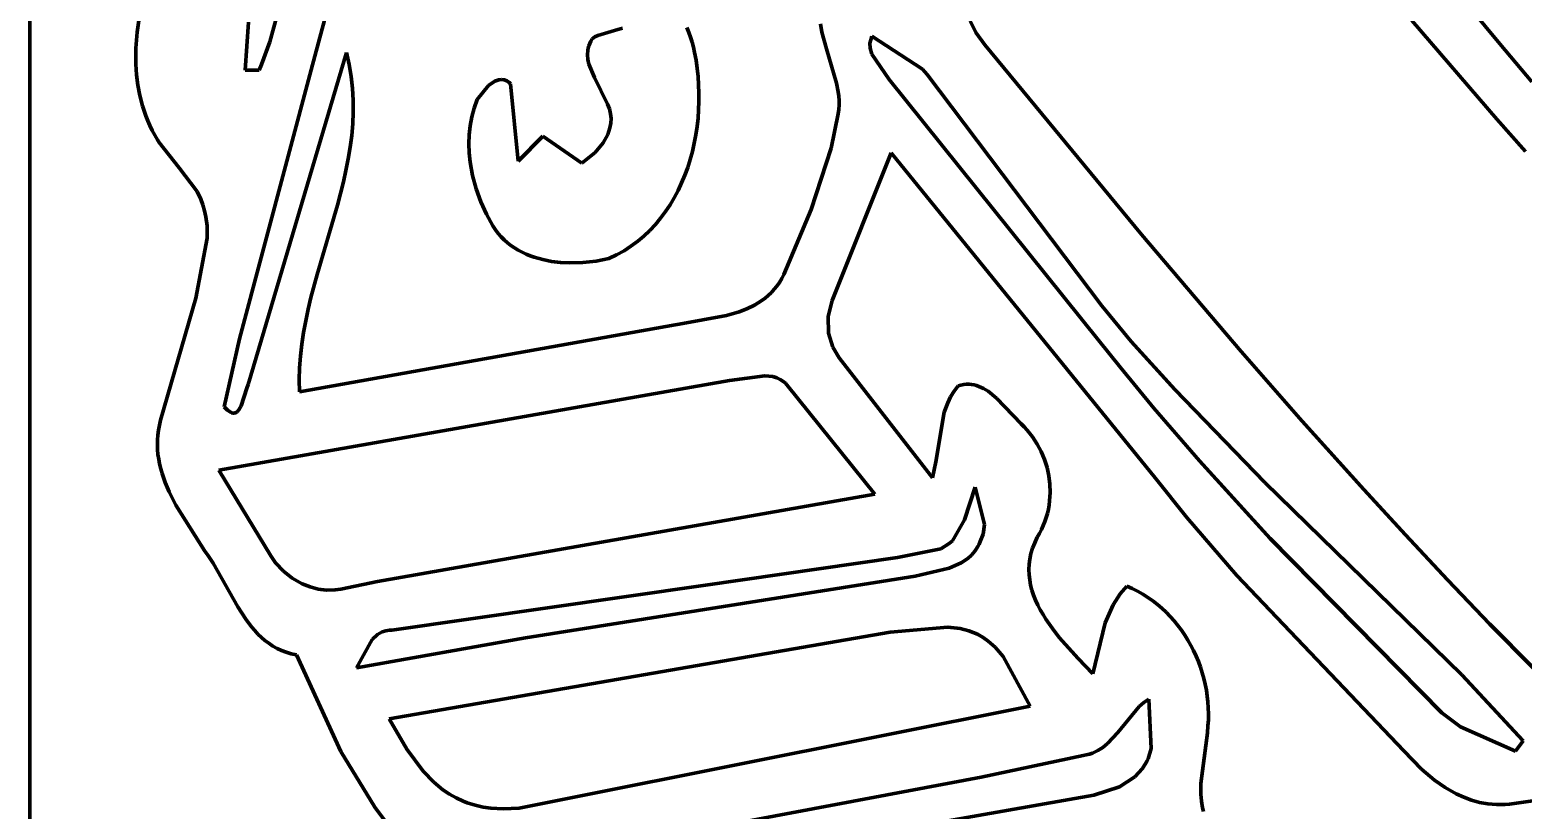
# Model space of a CAD drawing. Header units: millimetres. Extents: x 0 to 14, y 0 to 17.6.
# Drawn here: x 0 to 2.342, y 13.089 to 14.313 of the extents above; entities that cross this region are included whole.
import ezdxf

# ---------------------------------------------------------------- set-up
doc = ezdxf.new("R2010")
doc.units = ezdxf.units.MM
doc.layers.add('color#010506ff', color=7, linetype='CONTINUOUS', lineweight=100)
doc.layers.add('color#ffffffff', color=7, linetype='CONTINUOUS', lineweight=100)

msp = doc.modelspace()

# ---------------------------------------------------------------- linework, layer by layer
at = {"layer": 'color#010506ff'}
for p, q in [((1.7721, 14.9393), (2.3048, 14.2915)), ((0.5046, 14.4884), (0.4412, 14.2509)), ((0.3764, 14.2946), (0.4233, 14.4686)), ((0.1681, 14.3097), (0.1731, 14.3428)), ((0.1663, 14.2846), (0.1681, 14.3097)), ((0.3429, 14.3257), (0.3376, 14.2499)), ((0.8907, 14.3047), (0.9167, 14.3123)), ((0.9167, 14.3123), (0.9291, 14.3162)), ((1.03, 14.3171), (1.0332, 14.3095)), ((1.0332, 14.3095), (1.0361, 14.3018)), ((1.2419, 14.3099), (1.2397, 14.3231)), ((1.249, 14.2834), (1.2419, 14.3099)), ((1.4746, 14.3276), (1.4833, 14.3094)), ((1.4833, 14.3094), (1.4976, 14.2898)), ((2.3002, 14.1735), (2.1668, 14.3281)), ((0.1662, 14.2595), (0.1663, 14.2846)), ((0.3632, 14.2591), (0.3764, 14.2946)), ((0.8748, 14.2813), (0.8755, 14.2849)), ((0.8755, 14.2849), (0.8765, 14.2885)), ((0.8765, 14.2885), (0.878, 14.2921)), ((0.878, 14.2921), (0.8798, 14.2957)), ((0.8798, 14.2957), (0.882, 14.2994)), ((0.882, 14.2994), (0.8837, 14.3008)), ((0.8837, 14.3008), (0.8857, 14.3022)), ((0.8857, 14.3022), (0.8907, 14.3047)), ((1.0361, 14.3018), (1.0386, 14.294)), ((1.0386, 14.294), (1.0407, 14.2861)), ((1.0407, 14.2861), (1.0424, 14.2781)), ((1.3185, 14.2978), (1.3174, 14.2924)), ((1.3174, 14.2924), (1.3175, 14.2847)), ((1.3175, 14.2847), (1.3201, 14.275)), ((1.3205, 14.3033), (1.3185, 14.2978)), ((1.3997, 14.2516), (1.3205, 14.3033)), ((1.4976, 14.2898), (1.7432, 13.9922)), ((2.3048, 14.2915), (2.3551, 14.2316)), ((0.3425, 13.7572), (0.4965, 14.2779)), ((0.4965, 14.2779), (0.5009, 14.259)), ((0.8743, 14.2741), (0.8748, 14.2813)), ((0.8749, 14.267), (0.8743, 14.2741)), ((0.8766, 14.2598), (0.8749, 14.267)), ((1.0424, 14.2781), (1.0446, 14.2656)), ((1.0446, 14.2656), (1.0465, 14.253)), ((1.2651, 14.2298), (1.249, 14.2834)), ((1.3201, 14.275), (1.3476, 14.2355)), ((0.1673, 14.2429), (0.1662, 14.2595)), ((0.1693, 14.2264), (0.1673, 14.2429)), ((0.4412, 14.2509), (0.3287, 13.8287)), ((0.3376, 14.2499), (0.3594, 14.2504)), ((0.3594, 14.2504), (0.3632, 14.2591)), ((0.5009, 14.259), (0.504, 14.2402)), ((0.504, 14.2402), (0.5061, 14.2216)), ((0.8854, 14.2386), (0.8766, 14.2598)), ((0.9058, 14.197), (0.8854, 14.2386)), ((1.0465, 14.253), (1.0478, 14.2402)), ((1.0478, 14.2402), (1.0487, 14.2272)), ((1.4068, 14.2431), (1.3997, 14.2516)), ((1.6807, 13.8804), (1.4068, 14.2431)), ((0.1724, 14.2102), (0.1693, 14.2264)), ((0.5061, 14.2216), (0.5071, 14.203)), ((0.7014, 14.204), (0.7193, 14.2261)), ((0.7193, 14.2261), (0.7292, 14.2328)), ((0.7292, 14.2328), (0.7355, 14.235)), ((0.7355, 14.235), (0.7396, 14.2354)), ((0.7396, 14.2354), (0.7437, 14.235)), ((0.7437, 14.235), (0.7478, 14.2334)), ((0.7478, 14.2334), (0.7517, 14.2307)), ((0.7517, 14.2307), (0.7535, 14.2288)), ((0.7535, 14.2288), (0.7656, 14.1074)), ((1.0487, 14.2272), (1.0492, 14.2142)), ((1.0492, 14.2142), (1.0492, 14.201)), ((1.2676, 14.2162), (1.2651, 14.2298)), ((1.2684, 14.2093), (1.2676, 14.2162)), ((1.3476, 14.2355), (1.6759, 13.8266)), ((0.1765, 14.1942), (0.1724, 14.2102)), ((0.1817, 14.1784), (0.1765, 14.1942)), ((0.5071, 14.203), (0.5072, 14.1845)), ((0.6931, 14.1768), (0.6967, 14.1906)), ((0.6967, 14.1906), (0.7014, 14.204)), ((0.9075, 14.1932), (0.9058, 14.197)), ((0.9088, 14.1894), (0.9075, 14.1932)), ((1.0492, 14.201), (1.0487, 14.1879)), ((1.2689, 14.2025), (1.2684, 14.2093)), ((1.2685, 14.1886), (1.2689, 14.1955)), ((1.2689, 14.1955), (1.2689, 14.2025)), ((0.1848, 14.1707), (0.1817, 14.1784)), ((0.1881, 14.1631), (0.1848, 14.1707)), ((0.5072, 14.1845), (0.5063, 14.166)), ((0.6906, 14.1629), (0.6931, 14.1768)), ((0.9107, 14.1818), (0.9088, 14.1894)), ((0.9097, 14.1597), (0.911, 14.1669)), ((0.9114, 14.1743), (0.9107, 14.1818)), ((0.911, 14.1669), (0.9114, 14.1743)), ((1.0477, 14.1747), (1.0462, 14.1616)), ((1.0487, 14.1879), (1.0477, 14.1747)), ((1.2564, 14.1277), (1.2677, 14.1816)), ((1.2677, 14.1816), (1.2685, 14.1886)), ((2.3455, 14.1228), (2.3002, 14.1735)), ((0.1918, 14.1556), (0.1881, 14.1631)), ((0.1958, 14.1482), (0.1918, 14.1556)), ((0.2001, 14.1409), (0.1958, 14.1482)), ((0.5047, 14.1477), (0.5023, 14.1294)), ((0.5063, 14.166), (0.5047, 14.1477)), ((0.6885, 14.1345), (0.6891, 14.1487)), ((0.6891, 14.1487), (0.6906, 14.1629)), ((0.7656, 14.1074), (0.8042, 14.1464)), ((0.8042, 14.1464), (0.8656, 14.1043)), ((0.8988, 14.1359), (0.9062, 14.1492)), ((0.9062, 14.1492), (0.9097, 14.1597)), ((1.0443, 14.1485), (1.0418, 14.1356)), ((1.0462, 14.1616), (1.0443, 14.1485)), ((0.2025, 14.1369), (0.2001, 14.1409)), ((0.2343, 14.0967), (0.2025, 14.1369)), ((0.5023, 14.1294), (0.4993, 14.1111)), ((0.689, 14.1203), (0.6885, 14.1345)), ((0.6903, 14.106), (0.689, 14.1203)), ((0.8656, 14.1043), (0.8864, 14.1211)), ((0.8864, 14.1211), (0.8988, 14.1359)), ((1.0389, 14.1227), (1.0354, 14.11)), ((1.0418, 14.1356), (1.0389, 14.1227)), ((1.2254, 14.0313), (1.2564, 14.1277)), ((1.3507, 14.1205), (1.2582, 13.889)), ((1.7645, 13.6106), (1.3507, 14.1205)), ((0.2623, 14.0599), (0.2343, 14.0967)), ((0.4993, 14.1111), (0.4957, 14.0929)), ((0.694, 14.0848), (0.6903, 14.106)), ((1.0315, 14.0975), (1.027, 14.0852)), ((1.0354, 14.11), (1.0315, 14.0975)), ((0.4916, 14.0747), (0.4871, 14.0566)), ((0.4957, 14.0929), (0.4916, 14.0747)), ((0.6996, 14.064), (0.694, 14.0848)), ((1.022, 14.0732), (1.0165, 14.0615)), ((1.027, 14.0852), (1.022, 14.0732)), ((0.2683, 14.0475), (0.2623, 14.0599)), ((0.4871, 14.0566), (0.4823, 14.0384)), ((0.7069, 14.0438), (0.6996, 14.064)), ((1.0105, 14.05), (1.0039, 14.039)), ((1.0165, 14.0615), (1.0105, 14.05)), ((0.2714, 14.0387), (0.2683, 14.0475)), ((0.2736, 14.0294), (0.2714, 14.0387)), ((0.276, 14.0199), (0.2736, 14.0294)), ((0.4823, 14.0384), (0.4505, 13.9298)), ((0.7158, 14.0243), (0.7069, 14.0438)), ((0.9968, 14.0283), (0.9891, 14.018)), ((1.0039, 14.039), (0.9968, 14.0283)), ((1.1822, 13.9297), (1.2254, 14.0313)), ((0.278, 14.0057), (0.276, 14.0199)), ((0.2782, 13.9866), (0.278, 14.0057)), ((0.7262, 14.0058), (0.7158, 14.0243)), ((0.7302, 13.9997), (0.7262, 14.0058)), ((0.981, 14.0081), (0.9722, 13.9988)), ((0.9891, 14.018), (0.981, 14.0081)), ((0.2601, 13.8922), (0.2782, 13.9866)), ((0.7345, 13.9941), (0.7302, 13.9997)), ((0.7391, 13.9888), (0.7345, 13.9941)), ((0.7439, 13.9838), (0.7391, 13.9888)), ((0.7491, 13.9793), (0.7439, 13.9838)), ((0.7544, 13.975), (0.7491, 13.9793)), ((0.9531, 13.9816), (0.9426, 13.9739)), ((0.9629, 13.9899), (0.9531, 13.9816)), ((0.9722, 13.9988), (0.9629, 13.9899)), ((1.7432, 13.9922), (1.8996, 13.8086)), ((0.76, 13.9712), (0.7544, 13.975)), ((0.7658, 13.9676), (0.76, 13.9712)), ((0.7718, 13.9644), (0.7658, 13.9676)), ((0.778, 13.9615), (0.7718, 13.9644)), ((0.7843, 13.9589), (0.778, 13.9615)), ((0.7908, 13.9566), (0.7843, 13.9589)), ((0.8042, 13.9529), (0.7908, 13.9566)), ((0.9201, 13.9603), (0.908, 13.9545)), ((0.9317, 13.9668), (0.9201, 13.9603)), ((0.9426, 13.9739), (0.9317, 13.9668)), ((0.8179, 13.9502), (0.8042, 13.9529)), ((0.8319, 13.9486), (0.8179, 13.9502)), ((0.8461, 13.9479), (0.8319, 13.9486)), ((0.8673, 13.9485), (0.8461, 13.9479)), ((0.888, 13.9507), (0.8673, 13.9485)), ((0.908, 13.9545), (0.888, 13.9507)), ((0.4505, 13.9298), (0.4408, 13.8934)), ((1.1672, 13.9063), (1.1714, 13.9115)), ((1.1714, 13.9115), (1.1754, 13.9172)), ((1.1754, 13.9172), (1.179, 13.9232)), ((1.179, 13.9232), (1.1822, 13.9297)), ((0.2051, 13.7011), (0.2601, 13.8922)), ((0.4408, 13.8934), (0.4364, 13.8752)), ((1.1421, 13.885), (1.1476, 13.8886)), ((1.1476, 13.8886), (1.1529, 13.8926)), ((1.1529, 13.8926), (1.1579, 13.8968)), ((1.1579, 13.8968), (1.1627, 13.9013)), ((1.1627, 13.9013), (1.1672, 13.9063)), ((1.2582, 13.889), (1.2517, 13.8635)), ((0.4364, 13.8752), (0.4325, 13.8569)), ((1.0182, 13.8516), (1.0923, 13.865)), ((1.0923, 13.865), (1.112, 13.8709)), ((1.112, 13.8709), (1.1245, 13.8758)), ((1.1245, 13.8758), (1.1364, 13.8817)), ((1.1364, 13.8817), (1.1421, 13.885)), ((1.2517, 13.8635), (1.2524, 13.8374)), ((1.7272, 13.8245), (1.6807, 13.8804)), ((0.4226, 13.7456), (1.0119, 13.8506)), ((0.4325, 13.8569), (0.4291, 13.8385)), ((1.0119, 13.8506), (1.0182, 13.8516)), ((0.3287, 13.8287), (0.3049, 13.7222)), ((0.4263, 13.8201), (0.4242, 13.8016)), ((0.4291, 13.8385), (0.4263, 13.8201)), ((1.2524, 13.8374), (1.259, 13.8156)), ((1.259, 13.8156), (1.2692, 13.7987)), ((1.6759, 13.8266), (1.71, 13.7836)), ((1.7954, 13.7492), (1.7272, 13.8245)), ((0.4242, 13.8016), (0.4228, 13.7831)), ((1.2692, 13.7987), (1.4156, 13.6105)), ((1.8996, 13.8086), (1.9949, 13.6997)), ((0.4228, 13.7831), (0.4223, 13.7644)), ((1.1525, 13.7707), (1.0971, 13.7632)), ((1.1651, 13.7695), (1.1525, 13.7707)), ((1.1711, 13.7677), (1.1651, 13.7695)), ((1.71, 13.7836), (1.7623, 13.72)), ((1.0971, 13.7632), (0.2965, 13.6225)), ((0.3311, 13.7233), (0.3402, 13.7514)), ((0.3402, 13.7514), (0.3425, 13.7572)), ((0.4223, 13.7644), (0.4226, 13.7456)), ((1.1768, 13.765), (1.1711, 13.7677)), ((1.1821, 13.7613), (1.1768, 13.765)), ((1.1847, 13.759), (1.1821, 13.7613)), ((1.1871, 13.7564), (1.1847, 13.759)), ((1.3248, 13.5849), (1.1871, 13.7564)), ((1.4438, 13.7375), (1.4493, 13.7463)), ((1.4493, 13.7463), (1.4557, 13.7547)), ((1.4557, 13.7547), (1.4601, 13.756)), ((1.4601, 13.756), (1.4644, 13.7569)), ((1.4644, 13.7569), (1.4686, 13.7573)), ((1.4686, 13.7573), (1.4727, 13.7574)), ((1.4727, 13.7574), (1.4768, 13.7571)), ((1.4768, 13.7571), (1.4807, 13.7564)), ((1.4807, 13.7564), (1.4845, 13.7554)), ((1.4845, 13.7554), (1.4883, 13.7541)), ((1.4883, 13.7541), (1.4956, 13.7507)), ((1.4956, 13.7507), (1.5026, 13.7464)), ((1.5026, 13.7464), (1.5159, 13.7355)), ((1.9366, 13.6032), (1.7954, 13.7492)), ((0.3049, 13.7222), (0.3075, 13.7192)), ((0.3277, 13.7172), (0.3311, 13.7233)), ((1.4339, 13.7137), (1.4393, 13.7282)), ((1.4393, 13.7282), (1.4438, 13.7375)), ((1.5159, 13.7355), (1.5545, 13.6954)), ((0.2031, 13.6933), (0.2051, 13.7011)), ((0.3075, 13.7192), (0.31, 13.7168)), ((0.31, 13.7168), (0.3123, 13.715)), ((0.3123, 13.715), (0.3145, 13.7136)), ((0.3145, 13.7136), (0.3165, 13.7127)), ((0.3165, 13.7127), (0.3185, 13.7122)), ((0.3185, 13.7122), (0.3203, 13.7122)), ((0.3203, 13.7122), (0.322, 13.7125)), ((0.322, 13.7125), (0.3235, 13.7132)), ((0.3235, 13.7132), (0.325, 13.7143)), ((0.325, 13.7143), (0.3277, 13.7172)), ((1.4206, 13.6359), (1.4339, 13.7137)), ((1.7623, 13.72), (1.834, 13.637)), ((1.9949, 13.6997), (2.0916, 13.5921)), ((0.2, 13.6701), (0.2006, 13.6777)), ((0.2006, 13.6777), (0.2016, 13.6855)), ((0.2016, 13.6855), (0.2031, 13.6933)), ((1.5545, 13.6954), (1.5593, 13.6905)), ((1.5593, 13.6905), (1.5639, 13.6855)), ((1.5639, 13.6855), (1.5682, 13.6803)), ((1.5682, 13.6803), (1.5723, 13.6749)), ((1.5723, 13.6749), (1.5796, 13.6636)), ((0.1999, 13.6624), (0.2, 13.6701)), ((0.2002, 13.6548), (0.1999, 13.6624)), ((0.2009, 13.6473), (0.2002, 13.6548)), ((1.5796, 13.6636), (1.5859, 13.6518)), ((1.5859, 13.6518), (1.591, 13.6395)), ((0.202, 13.6398), (0.2009, 13.6473)), ((0.2035, 13.6323), (0.202, 13.6398)), ((0.2053, 13.6249), (0.2035, 13.6323)), ((1.4156, 13.6105), (1.4206, 13.6359)), ((1.591, 13.6395), (1.595, 13.6269)), ((1.834, 13.637), (1.9449, 13.5154)), ((0.2074, 13.6176), (0.2053, 13.6249)), ((0.2124, 13.6031), (0.2074, 13.6176)), ((0.2965, 13.6225), (0.3778, 13.488)), ((1.595, 13.6269), (1.5978, 13.6139)), ((1.5978, 13.6139), (1.5994, 13.6008)), ((1.8144, 13.5481), (1.7645, 13.6106)), ((0.2185, 13.5888), (0.2124, 13.6031)), ((0.229, 13.5678), (0.2185, 13.5888)), ((0.545, 13.4481), (1.3248, 13.5849)), ((1.4822, 13.5961), (1.4657, 13.5445)), ((1.497, 13.5372), (1.4822, 13.5961)), ((1.5999, 13.5876), (1.5991, 13.5744)), ((1.5994, 13.6008), (1.5999, 13.5876)), ((2.2455, 13.3017), (1.9366, 13.6032)), ((2.0916, 13.5921), (2.1569, 13.5211)), ((0.2745, 13.4954), (0.229, 13.5678)), ((1.5971, 13.5613), (1.5956, 13.5548)), ((1.5982, 13.5678), (1.5971, 13.5613)), ((1.5991, 13.5744), (1.5982, 13.5678)), ((1.4657, 13.5445), (1.4466, 13.5116)), ((1.495, 13.5223), (1.497, 13.5372)), ((1.5892, 13.5356), (1.5864, 13.5294)), ((1.5916, 13.5419), (1.5892, 13.5356)), ((1.5938, 13.5483), (1.5916, 13.5419)), ((1.5956, 13.5548), (1.5938, 13.5483)), ((1.8926, 13.4573), (1.8144, 13.5481)), ((1.4466, 13.5116), (1.4417, 13.5073)), ((1.4904, 13.5106), (1.495, 13.5223)), ((1.5798, 13.5173), (1.5757, 13.5087)), ((1.5833, 13.5233), (1.5798, 13.5173)), ((1.5864, 13.5294), (1.5833, 13.5233)), ((1.9449, 13.5154), (2.2143, 13.2417)), ((2.1569, 13.5211), (2.2228, 13.4507)), ((0.279, 13.4894), (0.2745, 13.4954)), ((0.2875, 13.4768), (0.279, 13.4894)), ((0.3778, 13.488), (0.3854, 13.477)), ((1.4284, 13.499), (1.3605, 13.4855)), ((1.4417, 13.5073), (1.4284, 13.499)), ((1.4706, 13.484), (1.4766, 13.4894)), ((1.4766, 13.4894), (1.482, 13.4956)), ((1.482, 13.4956), (1.4866, 13.5026)), ((1.4866, 13.5026), (1.4887, 13.5065)), ((1.4887, 13.5065), (1.4904, 13.5106)), ((1.5698, 13.4916), (1.568, 13.4832)), ((1.5723, 13.5001), (1.5698, 13.4916)), ((1.5757, 13.5087), (1.5723, 13.5001)), ((0.3261, 13.4084), (0.2875, 13.4768)), ((0.3854, 13.477), (0.3975, 13.464)), ((1.3605, 13.4855), (1.0558, 13.4418)), ((1.3882, 13.4564), (1.4414, 13.4688)), ((1.4414, 13.4688), (1.4604, 13.4773)), ((1.4604, 13.4773), (1.4706, 13.484)), ((1.5669, 13.4749), (1.5666, 13.4666)), ((1.5666, 13.4666), (1.5669, 13.4584)), ((1.568, 13.4832), (1.5669, 13.4749)), ((0.3975, 13.464), (0.4114, 13.4529)), ((0.4114, 13.4529), (0.4269, 13.4441)), ((0.4269, 13.4441), (0.4393, 13.4393)), ((0.4876, 13.436), (0.545, 13.4481)), ((1.0558, 13.4418), (0.5675, 13.3714)), ((0.7774, 13.3596), (1.3882, 13.4564)), ((1.5669, 13.4584), (1.5678, 13.4503)), ((1.5678, 13.4503), (1.5693, 13.4423)), ((1.5693, 13.4423), (1.5714, 13.4343)), ((2.1543, 13.1822), (1.8926, 13.4573)), ((2.2228, 13.4507), (2.2896, 13.3811)), ((0.4393, 13.4393), (0.4521, 13.436)), ((0.4521, 13.436), (0.4653, 13.4344)), ((0.4653, 13.4344), (0.4787, 13.4347)), ((0.4787, 13.4347), (0.4876, 13.436)), ((1.5714, 13.4343), (1.574, 13.4265)), ((1.574, 13.4265), (1.577, 13.4187)), ((1.577, 13.4187), (1.5805, 13.411)), ((1.6988, 13.4112), (1.7099, 13.4285)), ((1.7099, 13.4285), (1.72, 13.4406)), ((1.72, 13.4406), (1.7287, 13.4368)), ((1.7287, 13.4368), (1.737, 13.4326)), ((1.737, 13.4326), (1.7452, 13.428)), ((1.7452, 13.428), (1.7531, 13.423)), ((1.7531, 13.423), (1.7607, 13.4177)), ((1.7607, 13.4177), (1.768, 13.412)), ((0.3386, 13.3887), (0.3261, 13.4084)), ((1.5805, 13.411), (1.5844, 13.4034)), ((1.5844, 13.4034), (1.5887, 13.396)), ((1.5887, 13.396), (1.5933, 13.3886)), ((1.6863, 13.3832), (1.6988, 13.4112)), ((1.768, 13.412), (1.775, 13.406)), ((1.775, 13.406), (1.7818, 13.3996)), ((1.7818, 13.3996), (1.7883, 13.393)), ((0.3477, 13.3766), (0.3386, 13.3887)), ((0.3526, 13.3708), (0.3477, 13.3766)), ((0.3577, 13.3654), (0.3526, 13.3708)), ((0.5642, 13.3713), (0.558, 13.3704)), ((0.5675, 13.3714), (0.5642, 13.3713)), ((1.4397, 13.3765), (1.349, 13.3685)), ((1.4586, 13.374), (1.4397, 13.3765)), ((1.4724, 13.3705), (1.4586, 13.374)), ((1.4859, 13.3651), (1.4724, 13.3705)), ((1.5933, 13.3886), (1.6034, 13.3741)), ((1.6034, 13.3741), (1.6143, 13.3601)), ((1.6668, 13.3032), (1.6863, 13.3832)), ((1.7883, 13.393), (1.7944, 13.3861)), ((1.7944, 13.3861), (1.8003, 13.3789)), ((1.8003, 13.3789), (1.8059, 13.3714)), ((1.8059, 13.3714), (1.8111, 13.3638)), ((2.2896, 13.3811), (2.3571, 13.3122)), ((0.3631, 13.3602), (0.3577, 13.3654)), ((0.3687, 13.3553), (0.3631, 13.3602)), ((0.3747, 13.3509), (0.3687, 13.3553)), ((0.381, 13.3467), (0.3747, 13.3509)), ((0.5121, 13.3127), (0.7774, 13.3596)), ((0.5366, 13.3569), (0.5121, 13.3127)), ((0.5449, 13.3646), (0.5366, 13.3569)), ((0.5524, 13.3687), (0.5449, 13.3646)), ((0.558, 13.3704), (0.5524, 13.3687)), ((1.349, 13.3685), (0.5632, 13.2325)), ((1.4947, 13.3602), (1.4859, 13.3651)), ((1.5027, 13.3545), (1.4947, 13.3602)), ((1.5137, 13.3449), (1.5027, 13.3545)), ((1.6143, 13.3601), (1.6437, 13.3272)), ((1.8111, 13.3638), (1.816, 13.3558)), ((1.816, 13.3558), (1.8206, 13.3477)), ((1.8206, 13.3477), (1.8249, 13.3394)), ((0.3876, 13.343), (0.381, 13.3467)), ((0.3946, 13.3398), (0.3876, 13.343)), ((0.402, 13.337), (0.3946, 13.3398)), ((0.4099, 13.3346), (0.402, 13.337)), ((0.4181, 13.3328), (0.4099, 13.3346)), ((0.4875, 13.181), (0.4181, 13.3328)), ((1.5264, 13.3302), (1.5137, 13.3449)), ((1.5688, 13.2525), (1.5264, 13.3302)), ((1.6437, 13.3272), (1.6668, 13.3032)), ((1.8249, 13.3394), (1.8288, 13.331)), ((1.8288, 13.331), (1.8324, 13.3223)), ((1.8324, 13.3223), (1.8356, 13.3136)), ((1.8356, 13.3136), (1.8385, 13.3047)), ((1.8385, 13.3047), (1.841, 13.2957)), ((2.3414, 13.198), (2.2455, 13.3017)), ((1.841, 13.2957), (1.8432, 13.2866)), ((1.8432, 13.2866), (1.8449, 13.2774)), ((1.8449, 13.2774), (1.8463, 13.2682)), ((1.7469, 13.2581), (1.7397, 13.2518)), ((1.7546, 13.2635), (1.7469, 13.2581)), ((1.7584, 13.1859), (1.7546, 13.2635)), ((1.8463, 13.2682), (1.8473, 13.2589)), ((1.8473, 13.2589), (1.8479, 13.2496)), ((0.5632, 13.2325), (0.5911, 13.1849)), ((0.8612, 13.1113), (1.5688, 13.2525)), ((1.7397, 13.2518), (1.7058, 13.211)), ((1.848, 13.231), (1.8474, 13.2217)), ((1.8479, 13.2496), (1.8482, 13.2403)), ((1.8482, 13.2403), (1.848, 13.231)), ((2.2143, 13.2417), (2.2432, 13.22)), ((1.7058, 13.211), (1.6897, 13.1936)), ((1.8468, 13.2106), (1.8362, 13.1312)), ((1.8474, 13.2217), (1.8468, 13.2106)), ((2.2432, 13.22), (2.3297, 13.1817)), ((0.5911, 13.1849), (0.6168, 13.1504)), ((1.6825, 13.1877), (1.6747, 13.1827)), ((1.6897, 13.1936), (1.6825, 13.1877)), ((1.7534, 13.1697), (1.7584, 13.1859)), ((3.068, 13.2037), (2.3202, 13.0988)), ((2.3297, 13.1817), (2.3414, 13.198)), ((0.5412, 13.0939), (0.4875, 13.181)), ((1.6515, 13.175), (1.4916, 13.1409)), ((1.6566, 13.1759), (1.6515, 13.175)), ((1.6615, 13.1772), (1.6566, 13.1759)), ((1.6661, 13.1787), (1.6615, 13.1772)), ((1.6705, 13.1806), (1.6661, 13.1787)), ((1.6747, 13.1827), (1.6705, 13.1806)), ((1.7445, 13.1543), (1.752, 13.1665)), ((1.752, 13.1665), (1.7534, 13.1697)), ((2.1821, 13.1536), (2.1543, 13.1822)), ((0.6168, 13.1504), (0.6337, 13.1329)), ((1.4916, 13.1409), (0.8755, 13.0252)), ((1.7089, 13.1257), (1.7325, 13.1414)), ((1.7325, 13.1414), (1.7445, 13.1543)), ((2.2027, 13.1363), (2.1821, 13.1536)), ((2.2191, 13.1248), (2.2027, 13.1363)), ((0.6337, 13.1329), (0.6477, 13.1213)), ((0.6477, 13.1213), (0.6578, 13.1144)), ((0.6578, 13.1144), (0.6684, 13.1083)), ((1.6683, 13.1127), (1.7089, 13.1257)), ((1.8362, 13.1312), (1.836, 13.1144)), ((1.836, 13.1144), (1.837, 13.1034)), ((2.2364, 13.115), (2.2191, 13.1248)), ((2.2484, 13.1094), (2.2364, 13.115)), ((0.5563, 13.0733), (0.5412, 13.0939)), ((0.6684, 13.1083), (0.6797, 13.1031)), ((0.6797, 13.1031), (0.6859, 13.1007)), ((0.6859, 13.1007), (0.6982, 13.0968)), ((0.6982, 13.0968), (0.7106, 13.094)), ((0.7106, 13.094), (0.7231, 13.0921)), ((0.7231, 13.0921), (0.742, 13.0911)), ((0.742, 13.0911), (0.7673, 13.0923)), ((0.7673, 13.0923), (0.8612, 13.1113)), ((0.9936, 12.9943), (1.6683, 13.1127)), ((1.837, 13.1034), (1.839, 13.0926)), ((1.839, 13.0926), (1.8405, 13.0873)), ((2.2608, 13.1049), (2.2484, 13.1094)), ((2.2734, 13.1014), (2.2608, 13.1049)), ((2.2864, 13.0991), (2.2734, 13.1014)), ((2.293, 13.0983), (2.2864, 13.0991)), ((2.2997, 13.098), (2.293, 13.0983)), ((2.3064, 13.0979), (2.2997, 13.098)), ((2.3133, 13.0982), (2.3064, 13.0979)), ((2.3202, 13.0988), (2.3133, 13.0982))]:
    msp.add_line(p, q, dxfattribs=at)
at = {"layer": 'color#ffffffff'}
for p, q in [((0, 0), (0, 15.1595)), ((2.3048, 14.2915), (1.7721, 14.9393)), ((0.4412, 14.2509), (0.5046, 14.4884)), ((0.4233, 14.4686), (0.3764, 14.2946)), ((0.1731, 14.3428), (0.1681, 14.3097)), ((0.1681, 14.3097), (0.1663, 14.2846)), ((0.3376, 14.2499), (0.3429, 14.3257)), ((0.9167, 14.3123), (0.8907, 14.3047)), ((0.9291, 14.3162), (0.9167, 14.3123)), ((1.0332, 14.3095), (1.03, 14.3171)), ((1.0361, 14.3018), (1.0332, 14.3095)), ((1.2397, 14.3231), (1.2419, 14.3099)), ((1.2419, 14.3099), (1.249, 14.2834)), ((1.4833, 14.3094), (1.4746, 14.3276)), ((1.4976, 14.2898), (1.4833, 14.3094)), ((2.1668, 14.3281), (2.3002, 14.1735)), ((0.1663, 14.2846), (0.1662, 14.2595)), ((0.3764, 14.2946), (0.3632, 14.2591)), ((0.8755, 14.2849), (0.8748, 14.2813)), ((0.8765, 14.2885), (0.8755, 14.2849)), ((0.878, 14.2921), (0.8765, 14.2885)), ((0.8798, 14.2957), (0.878, 14.2921)), ((0.882, 14.2994), (0.8798, 14.2957)), ((0.8837, 14.3008), (0.882, 14.2994)), ((0.8857, 14.3022), (0.8837, 14.3008)), ((0.8907, 14.3047), (0.8857, 14.3022)), ((1.0386, 14.294), (1.0361, 14.3018)), ((1.0407, 14.2861), (1.0386, 14.294)), ((1.0424, 14.2781), (1.0407, 14.2861)), ((1.3174, 14.2924), (1.3185, 14.2978)), ((1.3175, 14.2847), (1.3174, 14.2924)), ((1.3201, 14.275), (1.3175, 14.2847)), ((1.3185, 14.2978), (1.3205, 14.3033)), ((1.3205, 14.3033), (1.3997, 14.2516)), ((1.7432, 13.9922), (1.4976, 14.2898)), ((2.3551, 14.2316), (2.3048, 14.2915)), ((0.4965, 14.2779), (0.3425, 13.7572)), ((0.5009, 14.259), (0.4965, 14.2779)), ((0.8748, 14.2813), (0.8743, 14.2741)), ((0.8743, 14.2741), (0.8749, 14.267)), ((0.8749, 14.267), (0.8766, 14.2598)), ((1.0446, 14.2656), (1.0424, 14.2781)), ((1.0465, 14.253), (1.0446, 14.2656)), ((1.249, 14.2834), (1.2651, 14.2298)), ((1.3476, 14.2355), (1.3201, 14.275)), ((0.1662, 14.2595), (0.1673, 14.2429)), ((0.1673, 14.2429), (0.1693, 14.2264)), ((0.3287, 13.8287), (0.4412, 14.2509)), ((0.3594, 14.2504), (0.3376, 14.2499)), ((0.3632, 14.2591), (0.3594, 14.2504)), ((0.504, 14.2402), (0.5009, 14.259)), ((0.5061, 14.2216), (0.504, 14.2402)), ((0.8766, 14.2598), (0.8854, 14.2386)), ((0.8854, 14.2386), (0.9058, 14.197)), ((1.0478, 14.2402), (1.0465, 14.253)), ((1.0487, 14.2272), (1.0478, 14.2402)), ((1.3997, 14.2516), (1.4068, 14.2431)), ((1.4068, 14.2431), (1.6807, 13.8804)), ((0.1693, 14.2264), (0.1724, 14.2102)), ((0.5071, 14.203), (0.5061, 14.2216)), ((0.7193, 14.2261), (0.7014, 14.204)), ((0.7292, 14.2328), (0.7193, 14.2261)), ((0.7355, 14.235), (0.7292, 14.2328)), ((0.7396, 14.2354), (0.7355, 14.235)), ((0.7437, 14.235), (0.7396, 14.2354)), ((0.7478, 14.2334), (0.7437, 14.235)), ((0.7517, 14.2307), (0.7478, 14.2334)), ((0.7535, 14.2288), (0.7517, 14.2307)), ((0.7656, 14.1074), (0.7535, 14.2288)), ((1.0492, 14.2142), (1.0487, 14.2272)), ((1.0492, 14.201), (1.0492, 14.2142)), ((1.2651, 14.2298), (1.2676, 14.2162)), ((1.2676, 14.2162), (1.2684, 14.2093)), ((1.6759, 13.8266), (1.3476, 14.2355)), ((0.1724, 14.2102), (0.1765, 14.1942)), ((0.1765, 14.1942), (0.1817, 14.1784)), ((0.5072, 14.1845), (0.5071, 14.203)), ((0.6967, 14.1906), (0.6931, 14.1768)), ((0.7014, 14.204), (0.6967, 14.1906)), ((0.9058, 14.197), (0.9075, 14.1932)), ((0.9075, 14.1932), (0.9088, 14.1894)), ((1.0487, 14.1879), (1.0492, 14.201)), ((1.2684, 14.2093), (1.2689, 14.2025)), ((1.2689, 14.1955), (1.2685, 14.1886)), ((1.2689, 14.2025), (1.2689, 14.1955)), ((0.1817, 14.1784), (0.1848, 14.1707)), ((0.1848, 14.1707), (0.1881, 14.1631)), ((0.5063, 14.166), (0.5072, 14.1845)), ((0.6931, 14.1768), (0.6906, 14.1629)), ((0.9088, 14.1894), (0.9107, 14.1818)), ((0.911, 14.1669), (0.9097, 14.1597)), ((0.9107, 14.1818), (0.9114, 14.1743)), ((0.9114, 14.1743), (0.911, 14.1669)), ((1.0462, 14.1616), (1.0477, 14.1747)), ((1.0477, 14.1747), (1.0487, 14.1879)), ((1.2677, 14.1816), (1.2564, 14.1277)), ((1.2685, 14.1886), (1.2677, 14.1816)), ((2.3002, 14.1735), (2.3455, 14.1228)), ((0.1881, 14.1631), (0.1918, 14.1556)), ((0.1918, 14.1556), (0.1958, 14.1482)), ((0.1958, 14.1482), (0.2001, 14.1409)), ((0.5023, 14.1294), (0.5047, 14.1477)), ((0.5047, 14.1477), (0.5063, 14.166)), ((0.6891, 14.1487), (0.6885, 14.1345)), ((0.6906, 14.1629), (0.6891, 14.1487)), ((0.8042, 14.1464), (0.7656, 14.1074)), ((0.8656, 14.1043), (0.8042, 14.1464)), ((0.9062, 14.1492), (0.8988, 14.1359)), ((0.9097, 14.1597), (0.9062, 14.1492)), ((1.0418, 14.1356), (1.0443, 14.1485)), ((1.0443, 14.1485), (1.0462, 14.1616)), ((0.2001, 14.1409), (0.2025, 14.1369)), ((0.2025, 14.1369), (0.2343, 14.0967)), ((0.4993, 14.1111), (0.5023, 14.1294)), ((0.6885, 14.1345), (0.689, 14.1203)), ((0.689, 14.1203), (0.6903, 14.106)), ((0.8864, 14.1211), (0.8656, 14.1043)), ((0.8988, 14.1359), (0.8864, 14.1211)), ((1.0354, 14.11), (1.0389, 14.1227)), ((1.0389, 14.1227), (1.0418, 14.1356)), ((1.2564, 14.1277), (1.2254, 14.0313)), ((1.2582, 13.889), (1.3507, 14.1205)), ((1.3507, 14.1205), (1.7645, 13.6106)), ((0.2343, 14.0967), (0.2623, 14.0599)), ((0.4957, 14.0929), (0.4993, 14.1111)), ((0.6903, 14.106), (0.694, 14.0848)), ((1.027, 14.0852), (1.0315, 14.0975)), ((1.0315, 14.0975), (1.0354, 14.11)), ((0.4871, 14.0566), (0.4916, 14.0747)), ((0.4916, 14.0747), (0.4957, 14.0929)), ((0.694, 14.0848), (0.6996, 14.064)), ((1.0165, 14.0615), (1.022, 14.0732)), ((1.022, 14.0732), (1.027, 14.0852)), ((0.2623, 14.0599), (0.2683, 14.0475)), ((0.4823, 14.0384), (0.4871, 14.0566)), ((0.6996, 14.064), (0.7069, 14.0438)), ((1.0039, 14.039), (1.0105, 14.05)), ((1.0105, 14.05), (1.0165, 14.0615)), ((0.2683, 14.0475), (0.2714, 14.0387)), ((0.2714, 14.0387), (0.2736, 14.0294)), ((0.2736, 14.0294), (0.276, 14.0199)), ((0.4505, 13.9298), (0.4823, 14.0384)), ((0.7069, 14.0438), (0.7158, 14.0243)), ((0.9891, 14.018), (0.9968, 14.0283)), ((0.9968, 14.0283), (1.0039, 14.039)), ((1.2254, 14.0313), (1.1822, 13.9297)), ((0.276, 14.0199), (0.278, 14.0057)), ((0.278, 14.0057), (0.2782, 13.9866)), ((0.7158, 14.0243), (0.7262, 14.0058)), ((0.7262, 14.0058), (0.7302, 13.9997)), ((0.9722, 13.9988), (0.981, 14.0081)), ((0.981, 14.0081), (0.9891, 14.018)), ((0.2782, 13.9866), (0.2601, 13.8922)), ((0.7302, 13.9997), (0.7345, 13.9941)), ((0.7345, 13.9941), (0.7391, 13.9888)), ((0.7391, 13.9888), (0.7439, 13.9838)), ((0.7439, 13.9838), (0.7491, 13.9793)), ((0.7491, 13.9793), (0.7544, 13.975)), ((0.9426, 13.9739), (0.9531, 13.9816)), ((0.9531, 13.9816), (0.9629, 13.9899)), ((0.9629, 13.9899), (0.9722, 13.9988)), ((1.8996, 13.8086), (1.7432, 13.9922)), ((0.7544, 13.975), (0.76, 13.9712)), ((0.76, 13.9712), (0.7658, 13.9676)), ((0.7658, 13.9676), (0.7718, 13.9644)), ((0.7718, 13.9644), (0.778, 13.9615)), ((0.778, 13.9615), (0.7843, 13.9589)), ((0.7843, 13.9589), (0.7908, 13.9566)), ((0.7908, 13.9566), (0.8042, 13.9529)), ((0.908, 13.9545), (0.9201, 13.9603)), ((0.9201, 13.9603), (0.9317, 13.9668)), ((0.9317, 13.9668), (0.9426, 13.9739)), ((0.8042, 13.9529), (0.8179, 13.9502)), ((0.8179, 13.9502), (0.8319, 13.9486)), ((0.8319, 13.9486), (0.8461, 13.9479)), ((0.8461, 13.9479), (0.8673, 13.9485)), ((0.8673, 13.9485), (0.888, 13.9507)), ((0.888, 13.9507), (0.908, 13.9545)), ((0.4408, 13.8934), (0.4505, 13.9298)), ((1.1714, 13.9115), (1.1672, 13.9063)), ((1.1754, 13.9172), (1.1714, 13.9115)), ((1.179, 13.9232), (1.1754, 13.9172)), ((1.1822, 13.9297), (1.179, 13.9232)), ((0.2601, 13.8922), (0.2051, 13.7011)), ((0.4364, 13.8752), (0.4408, 13.8934)), ((1.1476, 13.8886), (1.1421, 13.885)), ((1.1529, 13.8926), (1.1476, 13.8886)), ((1.1579, 13.8968), (1.1529, 13.8926)), ((1.1627, 13.9013), (1.1579, 13.8968)), ((1.1672, 13.9063), (1.1627, 13.9013)), ((1.2517, 13.8635), (1.2582, 13.889)), ((0.4325, 13.8569), (0.4364, 13.8752)), ((1.0923, 13.865), (1.0182, 13.8516)), ((1.112, 13.8709), (1.0923, 13.865)), ((1.1245, 13.8758), (1.112, 13.8709)), ((1.1364, 13.8817), (1.1245, 13.8758)), ((1.1421, 13.885), (1.1364, 13.8817)), ((1.2524, 13.8374), (1.2517, 13.8635)), ((1.6807, 13.8804), (1.7272, 13.8245)), ((1.0119, 13.8506), (0.4226, 13.7456)), ((0.4291, 13.8385), (0.4325, 13.8569)), ((1.0182, 13.8516), (1.0119, 13.8506)), ((0.3049, 13.7222), (0.3287, 13.8287)), ((0.4242, 13.8016), (0.4263, 13.8201)), ((0.4263, 13.8201), (0.4291, 13.8385)), ((1.259, 13.8156), (1.2524, 13.8374)), ((1.2692, 13.7987), (1.259, 13.8156)), ((1.71, 13.7836), (1.6759, 13.8266)), ((1.7272, 13.8245), (1.7954, 13.7492)), ((0.4228, 13.7831), (0.4242, 13.8016)), ((1.4156, 13.6105), (1.2692, 13.7987)), ((1.9949, 13.6997), (1.8996, 13.8086)), ((0.4223, 13.7644), (0.4228, 13.7831)), ((1.0971, 13.7632), (1.1525, 13.7707)), ((1.1525, 13.7707), (1.1651, 13.7695)), ((1.1651, 13.7695), (1.1711, 13.7677)), ((1.7623, 13.72), (1.71, 13.7836)), ((0.2965, 13.6225), (1.0971, 13.7632)), ((0.3402, 13.7514), (0.3311, 13.7233)), ((0.3425, 13.7572), (0.3402, 13.7514)), ((0.4226, 13.7456), (0.4223, 13.7644)), ((1.1711, 13.7677), (1.1768, 13.765)), ((1.1768, 13.765), (1.1821, 13.7613)), ((1.1821, 13.7613), (1.1847, 13.759)), ((1.1847, 13.759), (1.1871, 13.7564)), ((1.1871, 13.7564), (1.3248, 13.5849)), ((1.4493, 13.7463), (1.4438, 13.7375)), ((1.4557, 13.7547), (1.4493, 13.7463)), ((1.4601, 13.756), (1.4557, 13.7547)), ((1.4644, 13.7569), (1.4601, 13.756)), ((1.4686, 13.7573), (1.4644, 13.7569)), ((1.4727, 13.7574), (1.4686, 13.7573)), ((1.4768, 13.7571), (1.4727, 13.7574)), ((1.4807, 13.7564), (1.4768, 13.7571)), ((1.4845, 13.7554), (1.4807, 13.7564)), ((1.4883, 13.7541), (1.4845, 13.7554)), ((1.4956, 13.7507), (1.4883, 13.7541)), ((1.5026, 13.7464), (1.4956, 13.7507)), ((1.5159, 13.7355), (1.5026, 13.7464)), ((1.7954, 13.7492), (1.9366, 13.6032)), ((0.3075, 13.7192), (0.3049, 13.7222)), ((0.3311, 13.7233), (0.3277, 13.7172)), ((1.4393, 13.7282), (1.4339, 13.7137)), ((1.4438, 13.7375), (1.4393, 13.7282)), ((1.5545, 13.6954), (1.5159, 13.7355)), ((0.2051, 13.7011), (0.2031, 13.6933)), ((0.31, 13.7168), (0.3075, 13.7192)), ((0.3123, 13.715), (0.31, 13.7168)), ((0.3145, 13.7136), (0.3123, 13.715)), ((0.3165, 13.7127), (0.3145, 13.7136)), ((0.3185, 13.7122), (0.3165, 13.7127)), ((0.3203, 13.7122), (0.3185, 13.7122)), ((0.322, 13.7125), (0.3203, 13.7122)), ((0.3235, 13.7132), (0.322, 13.7125)), ((0.325, 13.7143), (0.3235, 13.7132)), ((0.3277, 13.7172), (0.325, 13.7143)), ((1.4339, 13.7137), (1.4206, 13.6359)), ((1.834, 13.637), (1.7623, 13.72)), ((2.0916, 13.5921), (1.9949, 13.6997)), ((0.2006, 13.6777), (0.2, 13.6701)), ((0.2016, 13.6855), (0.2006, 13.6777)), ((0.2031, 13.6933), (0.2016, 13.6855)), ((1.5593, 13.6905), (1.5545, 13.6954)), ((1.5639, 13.6855), (1.5593, 13.6905)), ((1.5682, 13.6803), (1.5639, 13.6855)), ((1.5723, 13.6749), (1.5682, 13.6803)), ((1.5796, 13.6636), (1.5723, 13.6749)), ((0.2, 13.6701), (0.1999, 13.6624)), ((0.1999, 13.6624), (0.2002, 13.6548)), ((0.2002, 13.6548), (0.2009, 13.6473)), ((1.5859, 13.6518), (1.5796, 13.6636)), ((1.591, 13.6395), (1.5859, 13.6518)), ((0.2009, 13.6473), (0.202, 13.6398)), ((0.202, 13.6398), (0.2035, 13.6323)), ((0.2035, 13.6323), (0.2053, 13.6249)), ((1.4206, 13.6359), (1.4156, 13.6105)), ((1.595, 13.6269), (1.591, 13.6395)), ((1.9449, 13.5154), (1.834, 13.637)), ((0.2053, 13.6249), (0.2074, 13.6176)), ((0.2074, 13.6176), (0.2124, 13.6031)), ((0.3778, 13.488), (0.2965, 13.6225)), ((1.5978, 13.6139), (1.595, 13.6269)), ((1.5994, 13.6008), (1.5978, 13.6139)), ((1.7645, 13.6106), (1.8144, 13.5481)), ((0.2124, 13.6031), (0.2185, 13.5888)), ((0.2185, 13.5888), (0.229, 13.5678)), ((1.3248, 13.5849), (0.545, 13.4481)), ((1.4657, 13.5445), (1.4822, 13.5961)), ((1.4822, 13.5961), (1.497, 13.5372)), ((1.5991, 13.5744), (1.5999, 13.5876)), ((1.5999, 13.5876), (1.5994, 13.6008)), ((1.9366, 13.6032), (2.2455, 13.3017)), ((2.1569, 13.5211), (2.0916, 13.5921)), ((0.229, 13.5678), (0.2745, 13.4954)), ((1.5956, 13.5548), (1.5971, 13.5613)), ((1.5971, 13.5613), (1.5982, 13.5678)), ((1.5982, 13.5678), (1.5991, 13.5744)), ((1.4466, 13.5116), (1.4657, 13.5445)), ((1.497, 13.5372), (1.495, 13.5223)), ((1.5864, 13.5294), (1.5892, 13.5356)), ((1.5892, 13.5356), (1.5916, 13.5419)), ((1.5916, 13.5419), (1.5938, 13.5483)), ((1.5938, 13.5483), (1.5956, 13.5548)), ((1.8144, 13.5481), (1.8926, 13.4573)), ((1.4417, 13.5073), (1.4466, 13.5116)), ((1.495, 13.5223), (1.4904, 13.5106)), ((1.5757, 13.5087), (1.5798, 13.5173)), ((1.5798, 13.5173), (1.5833, 13.5233)), ((1.5833, 13.5233), (1.5864, 13.5294)), ((2.2143, 13.2417), (1.9449, 13.5154)), ((2.2228, 13.4507), (2.1569, 13.5211)), ((0.2745, 13.4954), (0.279, 13.4894)), ((0.279, 13.4894), (0.2875, 13.4768)), ((0.3854, 13.477), (0.3778, 13.488)), ((1.3605, 13.4855), (1.4284, 13.499)), ((1.4284, 13.499), (1.4417, 13.5073)), ((1.4766, 13.4894), (1.4706, 13.484)), ((1.482, 13.4956), (1.4766, 13.4894)), ((1.4866, 13.5026), (1.482, 13.4956)), ((1.4887, 13.5065), (1.4866, 13.5026)), ((1.4904, 13.5106), (1.4887, 13.5065)), ((1.568, 13.4832), (1.5698, 13.4916)), ((1.5698, 13.4916), (1.5723, 13.5001)), ((1.5723, 13.5001), (1.5757, 13.5087)), ((0.2875, 13.4768), (0.3261, 13.4084)), ((0.3975, 13.464), (0.3854, 13.477)), ((1.0558, 13.4418), (1.3605, 13.4855)), ((1.4414, 13.4688), (1.3882, 13.4564)), ((1.4604, 13.4773), (1.4414, 13.4688)), ((1.4706, 13.484), (1.4604, 13.4773)), ((1.5666, 13.4666), (1.5669, 13.4749)), ((1.5669, 13.4584), (1.5666, 13.4666)), ((1.5669, 13.4749), (1.568, 13.4832)), ((0.4114, 13.4529), (0.3975, 13.464)), ((0.4269, 13.4441), (0.4114, 13.4529)), ((0.4393, 13.4393), (0.4269, 13.4441)), ((0.545, 13.4481), (0.4876, 13.436)), ((0.5675, 13.3714), (1.0558, 13.4418)), ((1.3882, 13.4564), (0.7774, 13.3596)), ((1.5678, 13.4503), (1.5669, 13.4584)), ((1.5693, 13.4423), (1.5678, 13.4503)), ((1.5714, 13.4343), (1.5693, 13.4423)), ((1.8926, 13.4573), (2.1543, 13.1822)), ((2.2896, 13.3811), (2.2228, 13.4507)), ((0.4521, 13.436), (0.4393, 13.4393)), ((0.4653, 13.4344), (0.4521, 13.436)), ((0.4787, 13.4347), (0.4653, 13.4344)), ((0.4876, 13.436), (0.4787, 13.4347)), ((1.574, 13.4265), (1.5714, 13.4343)), ((1.577, 13.4187), (1.574, 13.4265)), ((1.5805, 13.411), (1.577, 13.4187)), ((1.7099, 13.4285), (1.6988, 13.4112)), ((1.72, 13.4406), (1.7099, 13.4285)), ((1.7287, 13.4368), (1.72, 13.4406)), ((1.737, 13.4326), (1.7287, 13.4368)), ((1.7452, 13.428), (1.737, 13.4326)), ((1.7531, 13.423), (1.7452, 13.428)), ((1.7607, 13.4177), (1.7531, 13.423)), ((1.768, 13.412), (1.7607, 13.4177)), ((0.3261, 13.4084), (0.3386, 13.3887)), ((1.5844, 13.4034), (1.5805, 13.411)), ((1.5887, 13.396), (1.5844, 13.4034)), ((1.5933, 13.3886), (1.5887, 13.396)), ((1.6988, 13.4112), (1.6863, 13.3832)), ((1.775, 13.406), (1.768, 13.412)), ((1.7818, 13.3996), (1.775, 13.406)), ((1.7883, 13.393), (1.7818, 13.3996)), ((0.3386, 13.3887), (0.3477, 13.3766)), ((0.3477, 13.3766), (0.3526, 13.3708)), ((0.3526, 13.3708), (0.3577, 13.3654)), ((0.558, 13.3704), (0.5642, 13.3713)), ((0.5642, 13.3713), (0.5675, 13.3714)), ((1.349, 13.3685), (1.4397, 13.3765)), ((1.4397, 13.3765), (1.4586, 13.374)), ((1.4586, 13.374), (1.4724, 13.3705)), ((1.4724, 13.3705), (1.4859, 13.3651)), ((1.6034, 13.3741), (1.5933, 13.3886)), ((1.6143, 13.3601), (1.6034, 13.3741)), ((1.6863, 13.3832), (1.6668, 13.3032)), ((1.7944, 13.3861), (1.7883, 13.393)), ((1.8003, 13.3789), (1.7944, 13.3861)), ((1.8059, 13.3714), (1.8003, 13.3789)), ((1.8111, 13.3638), (1.8059, 13.3714)), ((2.3571, 13.3122), (2.2896, 13.3811)), ((0.3577, 13.3654), (0.3631, 13.3602)), ((0.3631, 13.3602), (0.3687, 13.3553)), ((0.3687, 13.3553), (0.3747, 13.3509)), ((0.3747, 13.3509), (0.381, 13.3467)), ((0.7774, 13.3596), (0.5121, 13.3127)), ((0.5121, 13.3127), (0.5366, 13.3569)), ((0.5366, 13.3569), (0.5449, 13.3646)), ((0.5449, 13.3646), (0.5524, 13.3687)), ((0.5524, 13.3687), (0.558, 13.3704)), ((0.5632, 13.2325), (1.349, 13.3685)), ((1.4859, 13.3651), (1.4947, 13.3602)), ((1.4947, 13.3602), (1.5027, 13.3545)), ((1.5027, 13.3545), (1.5137, 13.3449)), ((1.6437, 13.3272), (1.6143, 13.3601)), ((1.816, 13.3558), (1.8111, 13.3638)), ((1.8206, 13.3477), (1.816, 13.3558)), ((1.8249, 13.3394), (1.8206, 13.3477)), ((0.381, 13.3467), (0.3876, 13.343)), ((0.3876, 13.343), (0.3946, 13.3398)), ((0.3946, 13.3398), (0.402, 13.337)), ((0.402, 13.337), (0.4099, 13.3346)), ((0.4099, 13.3346), (0.4181, 13.3328)), ((0.4181, 13.3328), (0.4875, 13.181)), ((1.5137, 13.3449), (1.5264, 13.3302)), ((1.5264, 13.3302), (1.5688, 13.2525)), ((1.6668, 13.3032), (1.6437, 13.3272)), ((1.8288, 13.331), (1.8249, 13.3394)), ((1.8324, 13.3223), (1.8288, 13.331)), ((1.8356, 13.3136), (1.8324, 13.3223)), ((1.8385, 13.3047), (1.8356, 13.3136)), ((1.841, 13.2957), (1.8385, 13.3047)), ((2.2455, 13.3017), (2.3414, 13.198)), ((1.8432, 13.2866), (1.841, 13.2957)), ((1.8449, 13.2774), (1.8432, 13.2866)), ((1.8463, 13.2682), (1.8449, 13.2774)), ((1.7397, 13.2518), (1.7469, 13.2581)), ((1.7469, 13.2581), (1.7546, 13.2635)), ((1.7546, 13.2635), (1.7584, 13.1859)), ((1.8473, 13.2589), (1.8463, 13.2682)), ((1.8479, 13.2496), (1.8473, 13.2589)), ((0.5911, 13.1849), (0.5632, 13.2325)), ((1.5688, 13.2525), (0.8612, 13.1113)), ((1.7058, 13.211), (1.7397, 13.2518)), ((1.8474, 13.2217), (1.848, 13.231)), ((1.8482, 13.2403), (1.8479, 13.2496)), ((1.848, 13.231), (1.8482, 13.2403)), ((2.2432, 13.22), (2.2143, 13.2417)), ((1.6897, 13.1936), (1.7058, 13.211)), ((1.8362, 13.1312), (1.8468, 13.2106)), ((1.8468, 13.2106), (1.8474, 13.2217)), ((2.3297, 13.1817), (2.2432, 13.22)), ((0.6168, 13.1504), (0.5911, 13.1849)), ((1.6747, 13.1827), (1.6825, 13.1877)), ((1.6825, 13.1877), (1.6897, 13.1936)), ((1.7584, 13.1859), (1.7534, 13.1697)), ((2.3202, 13.0988), (3.068, 13.2037)), ((2.3414, 13.198), (2.3297, 13.1817)), ((0.4875, 13.181), (0.5412, 13.0939)), ((1.4916, 13.1409), (1.6515, 13.175)), ((1.6515, 13.175), (1.6566, 13.1759)), ((1.6566, 13.1759), (1.6615, 13.1772)), ((1.6615, 13.1772), (1.6661, 13.1787)), ((1.6661, 13.1787), (1.6705, 13.1806)), ((1.6705, 13.1806), (1.6747, 13.1827)), ((1.752, 13.1665), (1.7445, 13.1543)), ((1.7534, 13.1697), (1.752, 13.1665)), ((2.1543, 13.1822), (2.1821, 13.1536)), ((0.6337, 13.1329), (0.6168, 13.1504)), ((0.8755, 13.0252), (1.4916, 13.1409)), ((1.7325, 13.1414), (1.7089, 13.1257)), ((1.7445, 13.1543), (1.7325, 13.1414)), ((2.1821, 13.1536), (2.2027, 13.1363)), ((2.2027, 13.1363), (2.2191, 13.1248)), ((0.6477, 13.1213), (0.6337, 13.1329)), ((0.6578, 13.1144), (0.6477, 13.1213)), ((0.6684, 13.1083), (0.6578, 13.1144)), ((1.7089, 13.1257), (1.6683, 13.1127)), ((1.836, 13.1144), (1.8362, 13.1312)), ((1.837, 13.1034), (1.836, 13.1144)), ((2.2191, 13.1248), (2.2364, 13.115)), ((2.2364, 13.115), (2.2484, 13.1094)), ((0.5412, 13.0939), (0.5563, 13.0733)), ((0.6797, 13.1031), (0.6684, 13.1083)), ((0.6859, 13.1007), (0.6797, 13.1031)), ((0.6982, 13.0968), (0.6859, 13.1007)), ((0.7106, 13.094), (0.6982, 13.0968)), ((0.7231, 13.0921), (0.7106, 13.094)), ((0.742, 13.0911), (0.7231, 13.0921)), ((0.7673, 13.0923), (0.742, 13.0911)), ((0.8612, 13.1113), (0.7673, 13.0923)), ((1.6683, 13.1127), (0.9936, 12.9943)), ((1.839, 13.0926), (1.837, 13.1034)), ((1.8405, 13.0873), (1.839, 13.0926)), ((2.2484, 13.1094), (2.2608, 13.1049)), ((2.2608, 13.1049), (2.2734, 13.1014)), ((2.2734, 13.1014), (2.2864, 13.0991)), ((2.2864, 13.0991), (2.293, 13.0983)), ((2.293, 13.0983), (2.2997, 13.098)), ((2.2997, 13.098), (2.3064, 13.0979)), ((2.3064, 13.0979), (2.3133, 13.0982)), ((2.3133, 13.0982), (2.3202, 13.0988))]:
    msp.add_line(p, q, dxfattribs=at)

doc.saveas('drawing.dxf')
